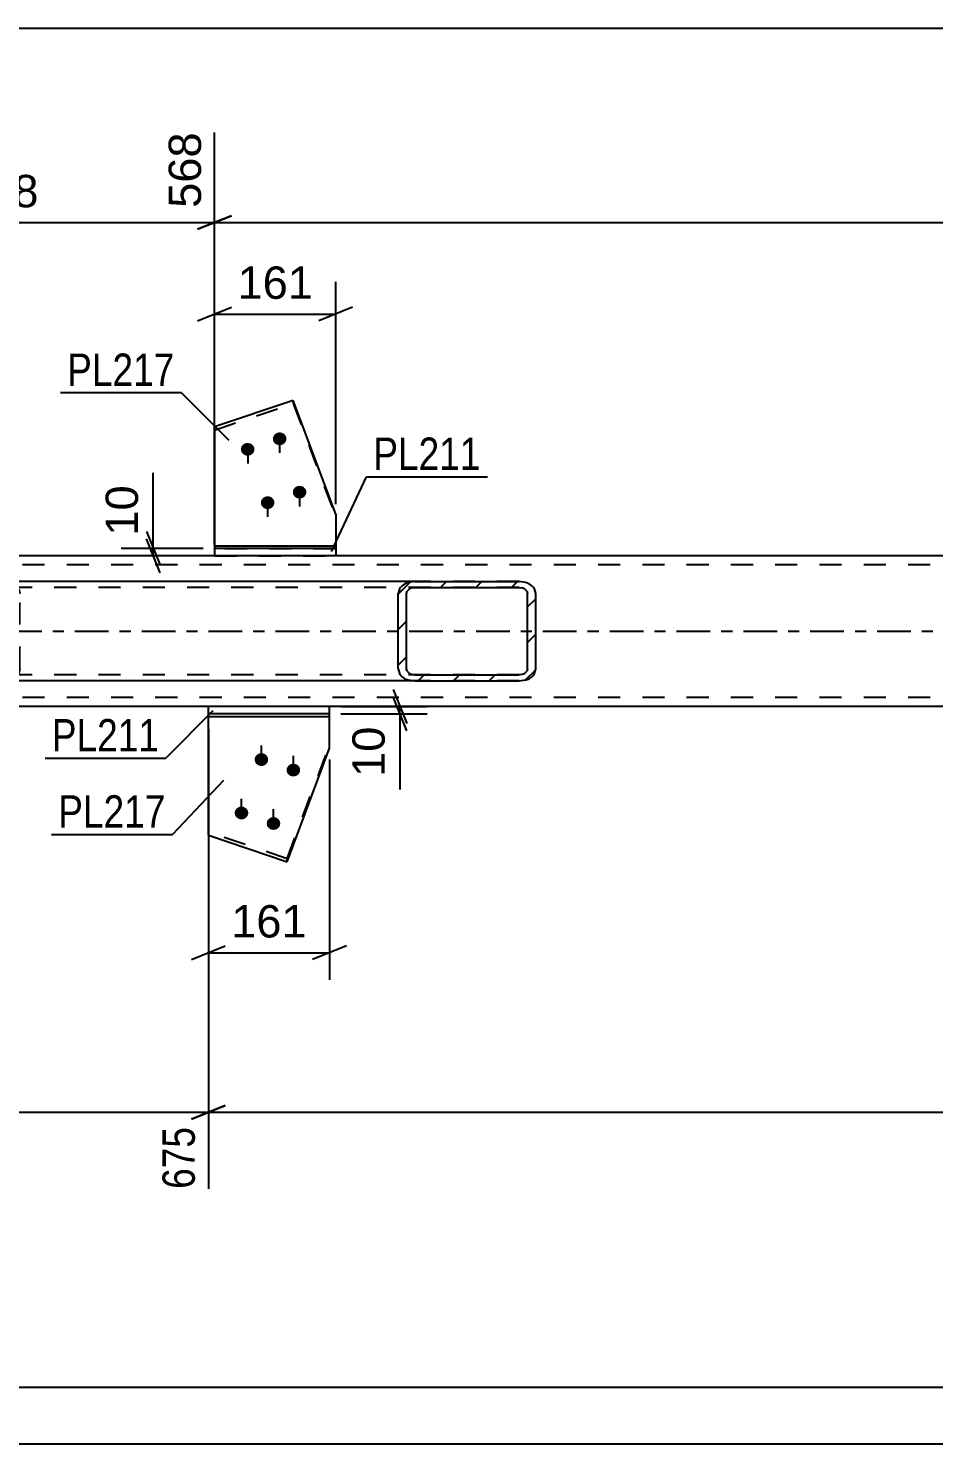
# Model space of a CAD drawing. Header units: millimetres. Extents: x 0 to 841, y 0 to 594.
# Drawn here: x 67.7 to 147.8, y 0 to 125.3 of the extents above; entities that cross this region are included whole.
import ezdxf

# ---------------------------------------------------------------- set-up
doc = ezdxf.new("R2010")
doc.units = ezdxf.units.MM
doc.linetypes.add('DXK_LINE_DOT2', pattern=[3.9198, 1.9599, -1.9599])
doc.linetypes.add('DXK_LINE_DOT3', pattern=[5.9187, 2.979, -0.9799, 0.9799, -0.9799])
doc.styles.add('Arial', font='ARIAL.TTF', dxfattribs={"height": 0.2})
doc.styles.add('Arial Narrow', font='ARIALN.TTF', dxfattribs={"height": 0.2})

# ---------------------------------------------------------------- blocks, each defined once
blk = doc.blocks.new('Unknown-318884589-1127')
at = {"color": 5, "linetype": 'Continuous'}
for p, q in [((5, 5), (836, 5)), ((0, 0), (841, 0))]:
    blk.add_line(p, q, dxfattribs=at)
blk = doc.blocks.new('Part-318884589-4608 - 4551')
at = {"color": 2, "linetype": 'Continuous'}
for p, q in [((91.13, 92.38), (84.16, 90.04)), ((94.88, 82.33), (91.13, 92.38)), ((84.16, 90.04), (84.16, 79.29)), ((94.88, 82.33), (94.88, 79.29)), ((84.16, 79.53), (94.88, 79.53))]:
    blk.add_line(p, q, dxfattribs=at)
at = {"color": 7, "linetype": 'DXK_LINE_DOT2'}
for p, q in [((84.16, 89.77), (91.13, 92.11)), ((91.13, 92.38), (91.13, 92.11)), ((91.13, 92.11), (94.88, 82.06)), ((84.16, 79.26), (84.16, 79.29)), ((84.16, 79.26), (84.16, 79.29)), ((94.88, 79.26), (84.16, 79.26)), ((94.88, 79.29), (94.88, 79.26)), ((94.88, 79.29), (94.88, 79.26))]:
    blk.add_line(p, q, dxfattribs=at)
blk = doc.blocks.new('Part-318884589-4555 - 4551')
at = {"color": 2, "linetype": 'Continuous'}
for p, q in [((269.02, 78.63), (46.28, 78.63)), ((269.02, 65.29), (46.28, 65.29))]:
    blk.add_line(p, q, dxfattribs=at)
at = {"color": 7, "linetype": 'DXK_LINE_DOT2'}
for p, q in [((269.02, 77.83), (46.28, 77.83)), ((269.02, 66.09), (46.28, 66.09))]:
    blk.add_line(p, q, dxfattribs=at)
at = {"color": 7, "linetype": 'DXK_LINE_DOT3'}
blk.add_line((36.28, 71.96), (269.02, 71.96), dxfattribs=at)
blk = doc.blocks.new('Bolt-318884589-4611 - 4551')
at = {"linetype": 'Continuous'}
for points in [[(89.92, 88.43), (89.8, 88.44), (89.68, 88.48), (89.57, 88.54), (89.47, 88.62), (89.4, 88.71), (89.35, 88.82), (89.32, 88.94), (89.32, 89.06), (89.35, 89.17), (89.4, 89.28), (89.47, 89.37), (89.57, 89.45), (89.68, 89.51), (89.8, 89.55), (89.92, 89.56), (90.04, 89.55), (90.16, 89.51), (90.27, 89.45), (90.37, 89.37), (90.44, 89.28), (90.49, 89.17), (90.52, 89.06), (90.52, 88.94), (90.49, 88.82), (90.44, 88.71), (90.37, 88.62), (90.27, 88.54), (90.16, 88.48), (90.04, 88.44)], [(87.09, 87.5), (86.96, 87.51), (86.84, 87.55), (86.74, 87.61), (86.64, 87.69), (86.57, 87.78), (86.52, 87.89), (86.49, 88), (86.49, 88.12), (86.52, 88.24), (86.57, 88.35), (86.64, 88.44), (86.74, 88.52), (86.84, 88.58), (86.96, 88.61), (87.09, 88.63), (87.21, 88.61), (87.33, 88.58), (87.44, 88.52), (87.53, 88.44), (87.61, 88.35), (87.66, 88.24), (87.69, 88.12), (87.69, 88), (87.66, 87.89), (87.61, 87.78), (87.53, 87.69), (87.44, 87.61), (87.33, 87.55), (87.21, 87.51)], [(91.69, 83.7), (91.56, 83.72), (91.44, 83.75), (91.33, 83.81), (91.24, 83.89), (91.17, 83.99), (91.11, 84.09), (91.09, 84.21), (91.09, 84.33), (91.11, 84.44), (91.17, 84.55), (91.24, 84.64), (91.33, 84.72), (91.44, 84.78), (91.56, 84.82), (91.69, 84.83), (91.81, 84.82), (91.93, 84.78), (92.04, 84.72), (92.13, 84.64), (92.2, 84.55), (92.26, 84.44), (92.28, 84.33), (92.28, 84.21), (92.26, 84.09), (92.2, 83.99), (92.13, 83.89), (92.04, 83.81), (91.93, 83.75), (91.81, 83.72)], [(88.85, 82.77), (88.73, 82.78), (88.61, 82.82), (88.5, 82.88), (88.41, 82.96), (88.33, 83.05), (88.28, 83.16), (88.26, 83.28), (88.26, 83.39), (88.28, 83.51), (88.33, 83.62), (88.41, 83.71), (88.5, 83.79), (88.61, 83.85), (88.73, 83.89), (88.85, 83.9), (88.98, 83.89), (89.1, 83.85), (89.21, 83.79), (89.3, 83.71), (89.37, 83.62), (89.42, 83.51), (89.45, 83.39), (89.45, 83.28), (89.42, 83.16), (89.37, 83.05), (89.3, 82.96), (89.21, 82.88), (89.1, 82.82), (88.98, 82.78)]]:
    blk.add_hatch(color=1, dxfattribs=at).paths.add_polyline_path(points)
at = {"color": 1, "linetype": 'Continuous'}
for p, q in [((89.92, 89.45), (89.92, 87.74)), ((87.09, 88.52), (87.09, 86.81)), ((91.69, 84.72), (91.69, 83.01)), ((88.85, 83.79), (88.85, 82.08))]:
    blk.add_line(p, q, dxfattribs=at)
blk = doc.blocks.new('Part-318884589-4673 - 4551')
at = {"color": 7, "linetype": 'DXK_LINE_DOT2'}
for p, q in [((83.61, 64.63), (83.61, 64.66)), ((83.61, 64.66), (94.33, 64.66)), ((83.61, 64.63), (83.61, 64.66)), ((94.33, 64.63), (94.33, 64.66)), ((94.33, 64.63), (94.33, 64.66)), ((90.58, 51.81), (94.33, 61.86)), ((90.58, 51.81), (83.61, 54.15)), ((90.58, 51.54), (90.58, 51.81))]:
    blk.add_line(p, q, dxfattribs=at)
at = {"color": 2, "linetype": 'Continuous'}
for p, q in [((83.61, 53.88), (83.61, 64.63)), ((83.61, 64.39), (94.33, 64.39)), ((94.33, 61.59), (94.33, 64.63)), ((90.58, 51.54), (94.33, 61.59)), ((83.61, 53.88), (90.58, 51.54))]:
    blk.add_line(p, q, dxfattribs=at)
blk = doc.blocks.new('Part-318884589-4602 - 4551')
at = {"color": 2, "linetype": 'Continuous'}
for p, q in [((94.88, 79.29), (84.16, 79.29)), ((84.16, 79.29), (84.16, 78.63)), ((94.88, 79.29), (94.88, 78.63))]:
    blk.add_line(p, q, dxfattribs=at)
at = {"color": 7, "linetype": 'DXK_LINE_DOT2'}
for p, q in [((84.16, 78.63), (84.16, 78.63)), ((84.16, 78.63), (84.16, 78.63)), ((84.16, 78.63), (94.88, 78.63)), ((94.88, 78.63), (94.88, 78.63)), ((94.88, 78.63), (94.88, 78.63))]:
    blk.add_line(p, q, dxfattribs=at)
blk = doc.blocks.new('Part-318884589-4678 - 4551')
at = {"color": 2, "linetype": 'Continuous'}
for p, q in [((83.61, 64.63), (83.61, 65.29)), ((94.33, 64.63), (94.33, 65.29)), ((94.33, 64.63), (83.61, 64.63))]:
    blk.add_line(p, q, dxfattribs=at)
at = {"color": 7, "linetype": 'DXK_LINE_DOT2'}
blk.add_line((94.33, 65.29), (83.61, 65.29), dxfattribs=at)
blk = doc.blocks.new('Part-318884589-4632 - 4551')
at = {"linetype": 'Continuous'}
h = blk.add_hatch(dxfattribs=at)
h.set_pattern_fill('', scale=0.7, style=0, pattern_type=0)
h.set_pattern_definition([(45, (111.6827, 67.641), (-1.57154, 1.57154), [])])
h.paths.add_polyline_path([(111.12, 67.56), (111.68, 67.64), (112.16, 67.87), (112.48, 68.22), (112.59, 68.63), (112.59, 75.29), (112.48, 75.7), (112.16, 76.05), (111.68, 76.28), (111.12, 76.36), (101.89, 76.36), (101.33, 76.28), (100.85, 76.05), (100.53, 75.7), (100.42, 75.29), (100.42, 68.63), (100.53, 68.22), (100.85, 67.87), (101.33, 67.64), (101.89, 67.56)])
h.paths.add_polyline_path([(101.61, 68.13), (101.37, 68.25), (101.21, 68.42), (101.16, 68.63), (101.16, 75.29), (101.21, 75.5), (101.37, 75.67), (101.61, 75.79), (101.89, 75.83), (111.12, 75.83), (111.4, 75.79), (111.64, 75.67), (111.8, 75.5), (111.86, 75.29), (111.86, 68.63), (111.8, 68.42), (111.64, 68.25), (111.4, 68.13), (111.12, 68.09), (101.89, 68.09)])
at = {"color": 2, "linetype": 'Continuous'}
for p, q in [((55.66, 76.28), (56.23, 76.36)), ((55.68, 75.64), (55.66, 76.28)), ((55.68, 76.05), (55.66, 76.28)), ((55.68, 76.05), (55.68, 75.29)), ((101.89, 76.36), (56.23, 76.36)), ((100.53, 75.7), (100.42, 75.29)), ((100.42, 68.63), (100.42, 75.29)), ((101.16, 75.29), (101.21, 75.5)), ((101.16, 68.63), (101.16, 75.29)), ((101.89, 76.36), (101.33, 76.28)), ((101.61, 75.79), (101.89, 75.83)), ((101.89, 76.36), (111.12, 76.36)), ((101.89, 75.83), (111.12, 75.83)), ((111.68, 76.28), (111.12, 76.36)), ((111.12, 75.83), (111.4, 75.79)), ((111.8, 75.5), (111.86, 75.29)), ((111.86, 68.63), (111.86, 75.29)), ((112.59, 75.29), (112.48, 75.7)), ((112.59, 68.63), (112.59, 75.29)), ((55.66, 67.64), (55.68, 68.28)), ((55.66, 67.64), (55.68, 67.87)), ((55.68, 68.22), (55.68, 68.63)), ((55.68, 67.87), (55.68, 68.22)), ((100.42, 68.63), (100.53, 68.22)), ((101.21, 68.42), (101.16, 68.63)), ((101.89, 68.09), (101.61, 68.13)), ((101.89, 68.09), (111.12, 68.09)), ((111.4, 68.13), (111.12, 68.09)), ((111.86, 68.63), (111.8, 68.42)), ((112.48, 68.22), (112.59, 68.63)), ((55.66, 67.64), (56.23, 67.56)), ((101.89, 67.56), (56.23, 67.56)), ((101.33, 67.64), (101.89, 67.56)), ((101.89, 67.56), (111.12, 67.56)), ((111.12, 67.56), (111.68, 67.64))]:
    blk.add_line(p, q, dxfattribs=at)
at = {"color": 7, "linetype": 'DXK_LINE_DOT2'}
for p, q in [((55.71, 75.67), (55.68, 75.64)), ((55.68, 68.63), (55.68, 75.29)), ((55.95, 75.79), (55.71, 75.67)), ((56.23, 75.83), (55.95, 75.79)), ((111.12, 75.83), (56.23, 75.83)), ((65.45, 76.36), (66.02, 76.28)), ((65.74, 75.79), (65.45, 75.83)), ((66.19, 75.29), (66.13, 75.5)), ((66.19, 68.63), (66.19, 75.29)), ((66.82, 75.7), (66.93, 75.29)), ((66.93, 68.63), (66.93, 75.29)), ((111.12, 76.36), (101.89, 76.36)), ((55.68, 68.28), (55.71, 68.25)), ((55.71, 68.25), (55.95, 68.13)), ((55.95, 68.13), (56.23, 68.09)), ((111.12, 68.09), (56.23, 68.09)), ((65.45, 68.09), (65.74, 68.13)), ((66.13, 68.42), (66.19, 68.63)), ((66.93, 68.63), (66.82, 68.22)), ((66.02, 67.64), (65.45, 67.56)), ((111.12, 67.56), (101.89, 67.56))]:
    blk.add_line(p, q, dxfattribs=at)
for centre, radius, start, end in [((65.57, 75.13), 0.673, 32.6712, 75.6111), ((65.68, 74.97), 1.35, 32.6712, 75.6111), ((65.57, 68.79), 0.673, 284.3889, 327.3288), ((65.68, 68.94), 1.35, 284.3889, 327.3288)]:
    blk.add_arc(centre, radius, start, end, dxfattribs=at)
at = {"color": 2, "linetype": 'Continuous'}
for centre, radius, start, end in [((101.66, 74.97), 1.35, 104.3889, 147.3288), ((101.78, 75.13), 0.673, 104.3889, 147.3288), ((111.23, 75.13), 0.673, 32.6712, 75.6111), ((111.35, 74.97), 1.35, 32.6712, 75.6111), ((101.66, 68.94), 1.35, 212.6712, 255.6111), ((101.78, 68.79), 0.673, 212.6712, 255.6111), ((111.23, 68.79), 0.673, 284.3889, 327.3288), ((111.35, 68.94), 1.35, 284.3889, 327.3288)]:
    blk.add_arc(centre, radius, start, end, dxfattribs=at)
blk = doc.blocks.new('Bolt-318884589-4679 - 4551')
at = {"linetype": 'Continuous'}
for points in [[(88.3, 61.15), (88.43, 61.14), (88.55, 61.1), (88.66, 61.04), (88.75, 60.96), (88.82, 60.87), (88.87, 60.76), (88.9, 60.65), (88.9, 60.53), (88.87, 60.41), (88.82, 60.3), (88.75, 60.21), (88.66, 60.13), (88.55, 60.07), (88.43, 60.03), (88.3, 60.02), (88.18, 60.03), (88.06, 60.07), (87.95, 60.13), (87.86, 60.21), (87.78, 60.3), (87.73, 60.41), (87.71, 60.53), (87.71, 60.65), (87.73, 60.76), (87.78, 60.87), (87.86, 60.96), (87.95, 61.04), (88.06, 61.1), (88.18, 61.14)], [(91.14, 60.22), (91.26, 60.21), (91.38, 60.17), (91.49, 60.11), (91.58, 60.03), (91.65, 59.94), (91.71, 59.83), (91.73, 59.71), (91.73, 59.6), (91.71, 59.48), (91.65, 59.37), (91.58, 59.28), (91.49, 59.2), (91.38, 59.14), (91.26, 59.1), (91.14, 59.09), (91.01, 59.1), (90.89, 59.14), (90.78, 59.2), (90.69, 59.28), (90.62, 59.37), (90.56, 59.48), (90.54, 59.6), (90.54, 59.71), (90.56, 59.83), (90.62, 59.94), (90.69, 60.03), (90.78, 60.11), (90.89, 60.17), (91.01, 60.21)], [(86.54, 56.42), (86.67, 56.41), (86.79, 56.37), (86.89, 56.31), (86.99, 56.23), (87.06, 56.14), (87.11, 56.03), (87.14, 55.91), (87.14, 55.8), (87.11, 55.68), (87.06, 55.57), (86.99, 55.48), (86.89, 55.4), (86.79, 55.34), (86.67, 55.3), (86.54, 55.29), (86.42, 55.3), (86.3, 55.34), (86.19, 55.4), (86.1, 55.48), (86.02, 55.57), (85.97, 55.68), (85.94, 55.8), (85.94, 55.91), (85.97, 56.03), (86.02, 56.14), (86.1, 56.23), (86.19, 56.31), (86.3, 56.37), (86.42, 56.41)], [(89.37, 55.49), (89.5, 55.48), (89.62, 55.44), (89.73, 55.38), (89.82, 55.3), (89.89, 55.21), (89.94, 55.1), (89.97, 54.98), (89.97, 54.87), (89.94, 54.75), (89.89, 54.64), (89.82, 54.55), (89.73, 54.47), (89.62, 54.41), (89.5, 54.37), (89.37, 54.36), (89.25, 54.37), (89.13, 54.41), (89.02, 54.47), (88.93, 54.55), (88.85, 54.64), (88.8, 54.75), (88.78, 54.87), (88.78, 54.98), (88.8, 55.1), (88.85, 55.21), (88.93, 55.3), (89.02, 55.38), (89.13, 55.44), (89.25, 55.48)]]:
    blk.add_hatch(color=1, dxfattribs=at).paths.add_polyline_path(points)
at = {"color": 1, "linetype": 'Continuous'}
for p, q in [((88.3, 60.13), (88.3, 61.84)), ((91.14, 59.2), (91.14, 60.91)), ((86.54, 55.4), (86.54, 57.11)), ((89.37, 54.47), (89.37, 56.18))]:
    blk.add_line(p, q, dxfattribs=at)
blk = doc.blocks.new('StraightDimension-318884589-4706 - 4551')
at = {"color": 7, "linetype": 'Continuous'}
for p, q in [((84.16, 79.63), (84.16, 116.12)), ((85.66, 108.75), (82.66, 107.55)), ((84.16, 108.15), (287.12, 108.15))]:
    blk.add_line(p, q, dxfattribs=at)
blk = doc.blocks.new('StraightDimension-318884589-4717 - 4551')
at = {"color": 7, "linetype": 'Continuous'}
for p, q in [((84.16, 79.63), (84.16, 116.12)), ((46.28, 83.95), (46.28, 111.67)), ((47.78, 108.75), (44.78, 107.55)), ((46.28, 108.15), (84.16, 108.15)), ((82.66, 107.55), (85.66, 108.75))]:
    blk.add_line(p, q, dxfattribs=at)
at = {"color": 0}
blk.add_wipeout([(69.16, 108.9), (69.16, 113.1), (61.29, 113.1), (61.29, 108.9)], dxfattribs=at)
at = {"color": 3, "style": 'Arial'}
blk.add_text('568', height=2.865, dxfattribs=at).set_placement((61.89, 109.5))
at = {"color": 0, "linetype": 'Continuous'}
for points in [[(83.56, 116.72), (79.36, 116.72), (79.36, 108.85), (83.56, 108.85)], [(45.68, 112.27), (41.48, 112.27), (41.48, 108.85), (45.68, 108.85)]]:
    blk.add_wipeout(points, dxfattribs=at)
at = {"color": 3, "linetype": 'Continuous', "style": 'Arial'}
for s, height, p in [('568', 2.865, (82.96, 109.45)), ('0', 2.87, (45.08, 109.45))]:
    blk.add_text(s, height=height, rotation=90.0002, dxfattribs=at).set_placement(p)
blk = doc.blocks.new('StraightDimension-318884589-4743 - 4551')
at = {"color": 7, "linetype": 'Continuous'}
blk.add_line((38.61, 125.35), (287.12, 125.35), dxfattribs=at)
blk = doc.blocks.new('StraightDimension-318884589-4781 - 4551')
at = {"color": 7, "linetype": 'Continuous'}
for p, q in [((84.16, 91.04), (84.16, 102.89)), ((94.88, 83.2), (94.88, 102.89)), ((82.66, 99.44), (85.66, 100.64)), ((96.38, 100.64), (93.38, 99.44)), ((84.16, 100.04), (94.88, 100.04))]:
    blk.add_line(p, q, dxfattribs=at)
at = {"color": 0}
blk.add_wipeout([(93.46, 100.79), (93.46, 104.99), (85.59, 104.99), (85.59, 100.79)], dxfattribs=at)
at = {"color": 3, "style": 'Arial'}
blk.add_text('161', height=2.865, dxfattribs=at).set_placement((86.19, 101.39))
blk = doc.blocks.new('StraightDimension-318884589-4847 - 4551')
at = {"color": 7, "linetype": 'Continuous'}
for p, q in [((78.73, 79.29), (78.73, 85.99)), ((78.73, 79.29), (78.73, 85.99)), ((78.13, 80.79), (79.33, 77.79)), ((83.16, 79.29), (75.88, 79.29)), ((79.33, 77.13), (78.13, 80.13)), ((78.73, 78.63), (78.73, 79.29)), ((83.16, 78.63), (75.88, 78.63))]:
    blk.add_line(p, q, dxfattribs=at)
at = {"color": 0}
blk.add_wipeout([(77.98, 85.46), (73.78, 85.46), (73.78, 79.82), (77.98, 79.82)], dxfattribs=at)
at = {"color": 3, "style": 'Arial'}
blk.add_text('10', height=2.865, rotation=90.0002, dxfattribs=at).set_placement((77.38, 80.42))
blk = doc.blocks.new('StraightDimension-318884589-11889 - 4551')
at = {"color": 7, "linetype": 'Continuous'}
for p, q in [((83.61, 63.27), (83.61, 22.57)), ((85.11, 29.95), (82.11, 28.75)), ((83.61, 29.35), (288.78, 29.35))]:
    blk.add_line(p, q, dxfattribs=at)
blk = doc.blocks.new('StraightDimension-318884589-11890 - 4551')
at = {"color": 7, "linetype": 'Continuous'}
for p, q in [((83.61, 63.27), (83.61, 22.57)), ((38.61, 41.62), (38.61, 26.23)), ((40.11, 29.95), (37.11, 28.75)), ((38.61, 29.35), (83.61, 29.35)), ((82.11, 28.75), (85.11, 29.95))]:
    blk.add_line(p, q, dxfattribs=at)
at = {"color": 0}
blk.add_wipeout([(64.45, 30.1), (64.45, 34.3), (57.77, 34.3), (57.77, 30.1)], dxfattribs=at)
at = {"color": 3, "style": 'Arial Narrow'}
blk.add_text('675', height=2.863, dxfattribs=at).set_placement((58.37, 30.7))
at = {"color": 0, "linetype": 'Continuous'}
for points in [[(38.01, 28.65), (33.81, 28.65), (33.81, 25.63), (38.01, 25.63)], [(83.01, 28.65), (78.81, 28.65), (78.81, 21.97), (83.01, 21.97)]]:
    blk.add_wipeout(points, dxfattribs=at)
at = {"color": 3, "linetype": 'Continuous', "style": 'Arial Narrow'}
for s, height, p in [('0', 2.86, (37.41, 26.23)), ('675', 2.863, (82.41, 22.57))]:
    blk.add_text(s, height=height, rotation=90.0002, dxfattribs=at).set_placement(p)
blk = doc.blocks.new('StraightDimension-318884589-11913 - 4551')
at = {"color": 7, "linetype": 'Continuous'}
for p, q in [((99.97, 66.79), (101.17, 63.79)), ((95.33, 65.29), (102.97, 65.29)), ((101.17, 63.13), (99.97, 66.13)), ((100.57, 64.63), (100.57, 65.29)), ((95.33, 64.63), (102.97, 64.63)), ((100.57, 64.63), (100.57, 57.93)), ((100.57, 64.63), (100.57, 57.93))]:
    blk.add_line(p, q, dxfattribs=at)
at = {"color": 0}
blk.add_wipeout([(99.82, 64.1), (95.62, 64.1), (95.62, 58.45), (99.82, 58.45)], dxfattribs=at)
at = {"color": 3, "style": 'Arial'}
blk.add_text('10', height=2.865, rotation=90.0002, dxfattribs=at).set_placement((99.22, 59.05))
blk = doc.blocks.new('StraightDimension-318884589-11924 - 4551')
at = {"color": 7, "linetype": 'Continuous'}
for p, q in [((94.33, 60.59), (94.33, 41.08)), ((83.61, 53.02), (83.61, 41.08)), ((82.11, 42.88), (85.11, 44.08)), ((95.83, 44.08), (92.83, 42.88)), ((83.61, 43.48), (94.33, 43.48))]:
    blk.add_line(p, q, dxfattribs=at)
at = {"color": 0}
blk.add_wipeout([(92.9, 44.23), (92.9, 48.43), (85.03, 48.43), (85.03, 44.23)], dxfattribs=at)
at = {"color": 3, "style": 'Arial'}
blk.add_text('161', height=2.865, dxfattribs=at).set_placement((85.63, 44.83))
blk = doc.blocks.new('Mark-318884589-4669 - 4551')
at = {"color": 0}
blk.add_wipeout([(79.82, 54.56), (79.82, 57.56), (70.32, 57.56), (70.32, 54.56)], dxfattribs=at)
blk.add_wipeout([(79.82, 54.56), (79.82, 57.56), (70.32, 57.56), (70.32, 54.56)], dxfattribs=at)
at = {"color": 30, "linetype": 'Continuous'}
for p in [(84.96, 58.74), (69.72, 53.96)]:
    blk.add_line(p, (80.42, 53.96), dxfattribs=at)
at = {"color": 3, "style": 'Arial Narrow'}
blk.add_text('PL217', height=2.863, dxfattribs=at).set_placement((70.32, 54.56))
blk = doc.blocks.new('Mark-318884589-4598 - 4551')
at = {"color": 0}
blk.add_wipeout([(107.71, 86.24), (107.71, 89.24), (98.21, 89.24), (98.21, 86.24)], dxfattribs=at)
blk.add_wipeout([(107.71, 86.24), (107.71, 89.24), (98.21, 89.24), (98.21, 86.24)], dxfattribs=at)
at = {"color": 30, "linetype": 'Continuous'}
for p, q in [((94.5, 79.02), (97.61, 85.64)), ((97.61, 85.64), (108.31, 85.64))]:
    blk.add_line(p, q, dxfattribs=at)
at = {"color": 3, "style": 'Arial Narrow'}
blk.add_text('PL211', height=2.863, dxfattribs=at).set_placement((98.21, 86.24))
blk = doc.blocks.new('Mark-318884589-4604 - 4551')
at = {"color": 0}
blk.add_wipeout([(80.61, 93.68), (80.61, 96.68), (71.11, 96.68), (71.11, 93.68)], dxfattribs=at)
blk.add_wipeout([(80.61, 93.68), (80.61, 96.68), (71.11, 96.68), (71.11, 93.68)], dxfattribs=at)
at = {"color": 30, "linetype": 'Continuous'}
for p in [(70.51, 93.08), (85.45, 88.83)]:
    blk.add_line(p, (81.21, 93.08), dxfattribs=at)
at = {"color": 3, "style": 'Arial Narrow'}
blk.add_text('PL217', height=2.863, dxfattribs=at).set_placement((71.11, 93.68))
blk = doc.blocks.new('Mark-318884589-4674 - 4551')
at = {"color": 0}
blk.add_wipeout([(79.25, 61.31), (79.25, 64.31), (69.75, 64.31), (69.75, 61.31)], dxfattribs=at)
blk.add_wipeout([(79.25, 61.31), (79.25, 64.31), (69.75, 64.31), (69.75, 61.31)], dxfattribs=at)
at = {"color": 30, "linetype": 'Continuous'}
for p in [(83.99, 64.9), (69.15, 60.71)]:
    blk.add_line(p, (79.85, 60.71), dxfattribs=at)
at = {"color": 3, "style": 'Arial Narrow'}
blk.add_text('PL211', height=2.863, dxfattribs=at).set_placement((69.75, 61.31))

msp = doc.modelspace()

# ---------------------------------------------------------------- block references
for name in ['Unknown-318884589-1127', 'Part-318884589-4608 - 4551', 'Bolt-318884589-4611 - 4551', 'Part-318884589-4602 - 4551', 'Part-318884589-4555 - 4551', 'Part-318884589-4632 - 4551', 'Part-318884589-4678 - 4551', 'Part-318884589-4673 - 4551', 'Bolt-318884589-4679 - 4551']:
    msp.add_blockref(name, (0, 0))

# ---------------------------------------------------------------- next in the draw order: block references
for name in ['StraightDimension-318884589-4706 - 4551', 'StraightDimension-318884589-11889 - 4551']:
    msp.add_blockref(name, (0, 0))

# ---------------------------------------------------------------- next in the draw order: block references
for name in ['StraightDimension-318884589-4717 - 4551', 'StraightDimension-318884589-11913 - 4551', 'StraightDimension-318884589-11890 - 4551']:
    msp.add_blockref(name, (0, 0))

# ---------------------------------------------------------------- next in the draw order: block references
for name in ['StraightDimension-318884589-4743 - 4551', 'StraightDimension-318884589-11924 - 4551']:
    msp.add_blockref(name, (0, 0))

# ---------------------------------------------------------------- next in the draw order: block references
for name in ['StraightDimension-318884589-4781 - 4551', 'Mark-318884589-4674 - 4551', 'Mark-318884589-4669 - 4551']:
    msp.add_blockref(name, (0, 0))

# ---------------------------------------------------------------- next in the draw order: block references
for name in ['Mark-318884589-4604 - 4551', 'Mark-318884589-4598 - 4551', 'StraightDimension-318884589-4847 - 4551']:
    msp.add_blockref(name, (0, 0))

doc.saveas('drawing.dxf')
